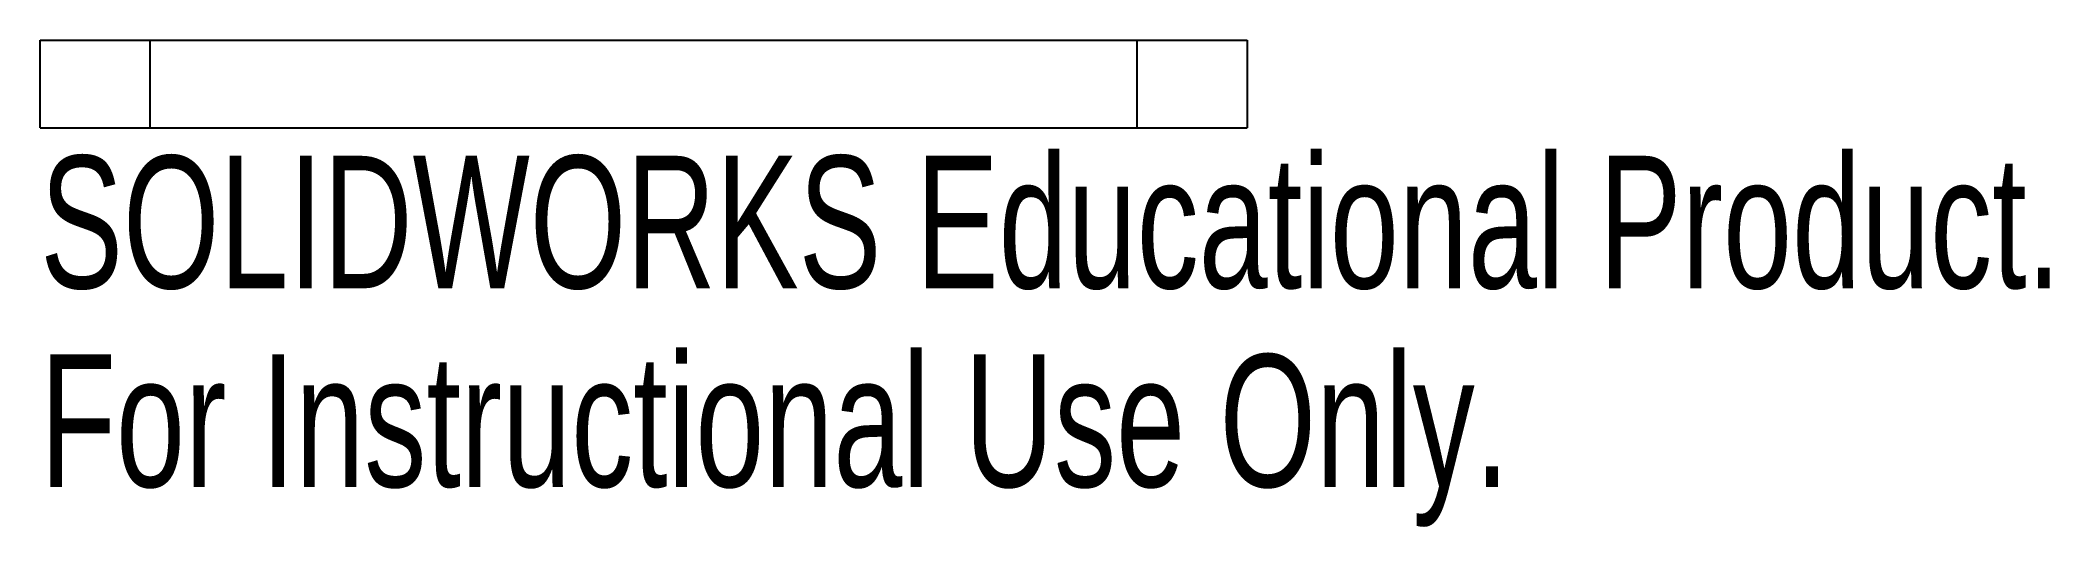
# Paper-space layout '_Left' of a CAD drawing. Header units: millimetres. Extents: x -22 to 51.3, y -14.6 to 3.2.
import ezdxf

# ---------------------------------------------------------------- set-up
doc = ezdxf.new("R2010")
doc.units = ezdxf.units.MM
doc.styles.add('SLDTEXTSTYLE0', font='TXT', dxfattribs={"width": 0.7})

psp = doc.layouts.new('_Left')

# ---------------------------------------------------------------- linework, layer by layer
at = {"color": 7, "linetype": 'Continuous', "lineweight": 25}
for p, q in [((-22, 3.2), (22, 3.2)), ((-22, 0), (-22, 3.2)), ((-18, 3.2), (-18, 0)), ((18, 0), (18, 3.2)), ((22, 3.2), (22, 0)), ((-22, 0), (22, 0))]:
    psp.add_line(p, q, dxfattribs=at)

# ---------------------------------------------------------------- texts
at = {"color": 7, "linetype": 'Continuous', "char_height": 4.83362, "attachment_point": 1, "style": 'SLDTEXTSTYLE0'}
for s, insert in [('SOLIDWORKS Educational Product.', (-22, -1.02)), ('For Instructional Use Only.', (-22, -8.27))]:
    psp.add_mtext(s, dxfattribs=dict(at, insert=insert))

doc.saveas('drawing.dxf')
